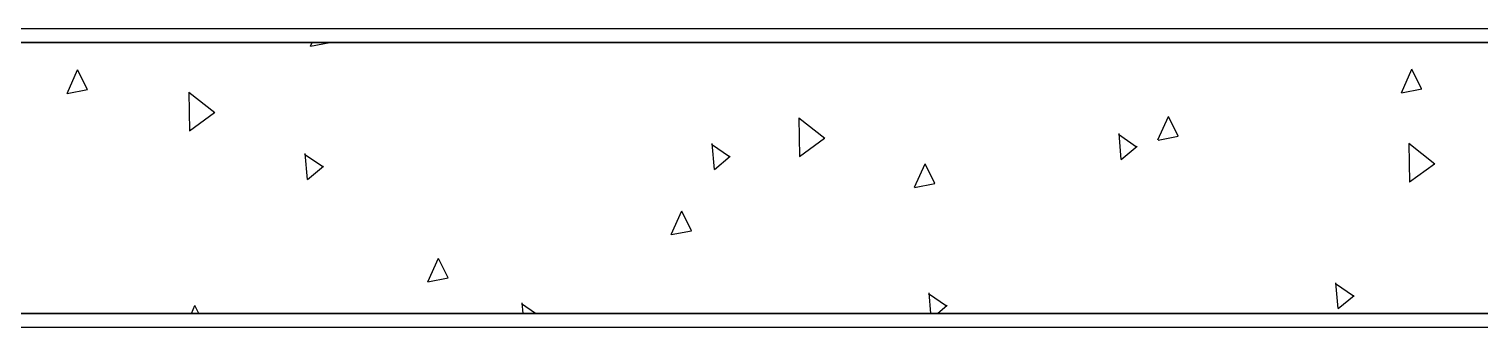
# Model space of a CAD drawing. Header units: millimetres. Extents: x -231292 to 573618, y -153144 to 564035.
# Drawn here: x 9618 to 10689, y 195756 to 195976 of the extents above; entities that cross this region are included whole.
import ezdxf

# ---------------------------------------------------------------- set-up
doc = ezdxf.new("R2010")
doc.units = ezdxf.units.MM
for name, color, linetype, lineweight in [('АР_Стены ПЕНОблок', 250, 'Continuous', 20), ('АР_Тонкая', 250, 'Continuous', 5), ('АР_Штриховка', 250, 'Continuous', 0)]:
    doc.layers.add(name, color=color, linetype=linetype, lineweight=lineweight)

msp = doc.modelspace()

# ---------------------------------------------------------------- linework, layer by layer
at = {"layer": 'АР_Стены ПЕНОблок', "color": 18, "linetype": 'Continuous', "lineweight": 25, "true_color": 0x000000}
for p, q in [((15603.243, 195966.253), (9023.243, 195966.253)), ((9023.243, 195766.253), (15603.243, 195766.253))]:
    msp.add_line(p, q, dxfattribs=at)
at = {"layer": 'АР_Тонкая', "color": 18, "linetype": 'Continuous', "lineweight": 25, "true_color": 0x000000}
for p, q in [((15603.243, 195976.253), (9023.243, 195976.253)), ((9023.243, 195966.253), (15603.243, 195966.253)), ((15603.243, 195766.253), (9023.243, 195766.253)), ((9023.243, 195756.253), (15603.243, 195756.253))]:
    msp.add_line(p, q, dxfattribs=at)
at = {"layer": 'АР_Штриховка', "color": 18, "linetype": 'Continuous', "lineweight": 25, "true_color": 0x000000}
for p, q in [((9826.106, 195963.568), (9827.302, 195966.253)), ((9826.137, 195963.485), (9840.378, 195966.253)), ((9646.586, 195928.672), (9654.335, 195946.076)), ((9661.564, 195931.492), (9654.353, 195945.988)), ((10630.726, 195929.207), (10638.474, 195946.61)), ((10645.704, 195932.027), (10638.492, 195946.522)), ((9646.617, 195928.59), (9661.577, 195931.498)), ((9755.491, 195914.386), (9736.45, 195929.458)), ((9737.156, 195901.036), (9736.566, 195929.605)), ((10630.757, 195929.124), (10645.717, 195932.032)), ((9736.854, 195901.144), (9755.305, 195914.64)), ((10205.398, 195895.465), (10186.357, 195910.538)), ((10187.063, 195882.116), (10186.473, 195910.685)), ((10451.206, 195894.312), (10458.955, 195911.715)), ((10466.184, 195897.132), (10458.972, 195911.627)), ((10435.351, 195889.132), (10422.016, 195898.314)), ((10424.135, 195880.021), (10422.475, 195898.998)), ((10451.237, 195894.229), (10466.197, 195897.137)), ((10135.238, 195881.757), (10121.904, 195890.938)), ((10124.022, 195872.644), (10122.362, 195891.622)), ((10186.761, 195882.225), (10205.212, 195895.721)), ((10424.142, 195880.013), (10435.816, 195889.809)), ((10655.305, 195876.545), (10636.264, 195891.618)), ((10636.971, 195863.196), (10636.38, 195891.765)), ((9835.126, 195874.381), (9821.791, 195883.562)), ((9823.909, 195865.267), (9822.249, 195884.245)), ((9823.916, 195865.26), (9835.59, 195875.056)), ((10124.029, 195872.636), (10135.703, 195882.432)), ((10271.686, 195859.417), (10279.435, 195876.82)), ((10286.664, 195862.237), (10279.452, 195876.732)), ((10636.667, 195863.305), (10655.118, 195876.801)), ((10271.717, 195859.334), (10286.677, 195862.242)), ((10092.166, 195824.521), (10099.915, 195841.924)), ((10107.144, 195827.342), (10099.933, 195841.837)), ((10092.197, 195824.439), (10107.157, 195827.347)), ((9912.646, 195789.626), (9920.395, 195807.029)), ((9927.624, 195792.446), (9920.413, 195806.941)), ((9912.677, 195789.544), (9927.637, 195792.452)), ((10295.257, 195771.58), (10281.922, 195780.761)), ((10283.709, 195766.253), (10282.38, 195781.445)), ((10595.369, 195778.955), (10582.034, 195788.137)), ((10584.154, 195769.844), (10582.493, 195788.821)), ((10584.16, 195769.836), (10595.835, 195779.632)), ((9738.256, 195766.253), (9740.875, 195772.134)), ((9743.775, 195766.253), (9740.893, 195772.046)), ((9992.168, 195766.253), (9981.809, 195773.385)), ((9982.951, 195766.253), (9982.267, 195774.068)), ((10288.568, 195766.253), (10295.722, 195772.256)), ((9682.192, 195766.253), (9682.154, 195766.691))]:
    msp.add_line(p, q, dxfattribs=at)

doc.saveas('drawing.dxf')
